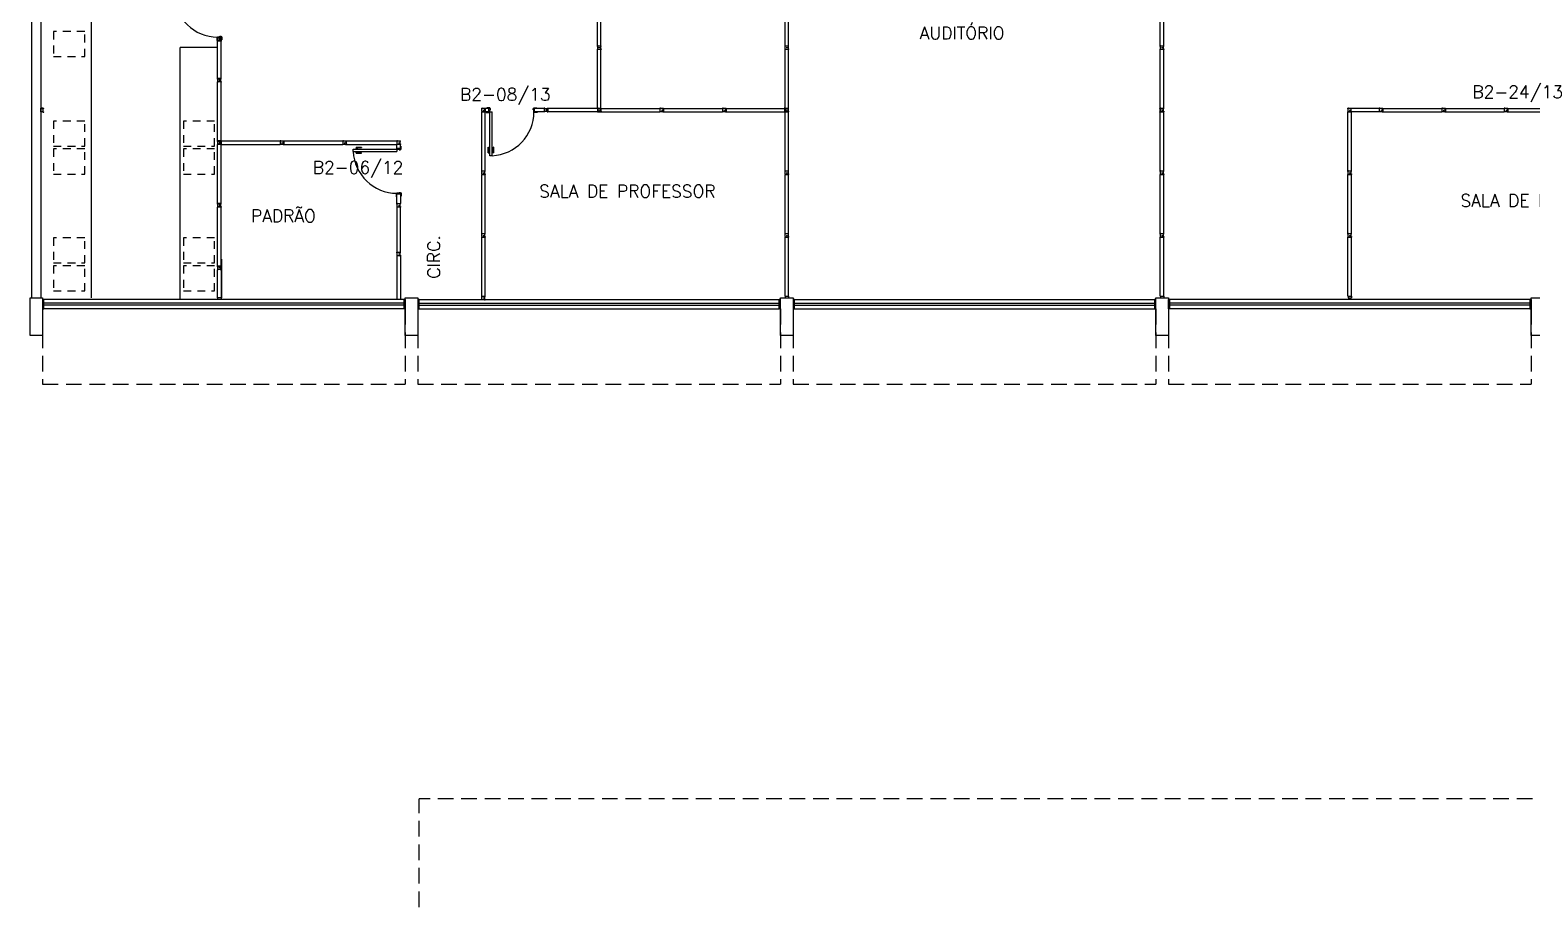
# Model space of a CAD drawing. Header units: millimetres. Extents: x 2090 to 2270, y 1357 to 1514.
# Drawn here: x 2092.78 to 2116.79, y 1415.88 to 1429.79 of the extents above; entities that cross this region are included whole.
import ezdxf

# ---------------------------------------------------------------- set-up
doc = ezdxf.new("R2010")
doc.units = ezdxf.units.MM
doc.linetypes.add('HIDDEN', pattern=[0.375, 0.25, -0.125])
for name, color, linetype in [('ALV', 2, 'Continuous'), ('DIV', 2, 'Continuous'), ('DIV-VIDRO', 2, 'Continuous'), ('DIV2', 2, 'Continuous'), ('ENDEREÇO', 2, 'Continuous'), ('ESTR', 3, 'Continuous'), ('JANELA', 1, 'Continuous'), ('MACANETA', 2, 'Continuous'), ('MÓVEIS', 2, 'Continuous'), ('PORTA', 2, 'Continuous'), ('PROJ', 1, 'HIDDEN'), ('TEXTO', 2, 'Continuous'), ('Z-MZ', 1, 'Continuous')]:
    doc.layers.add(name, color=color, linetype=linetype)
doc.styles.add('UNB1-100', font='simplex.shx', dxfattribs={"height": 0.2})

# ---------------------------------------------------------------- blocks, each defined once
blk = doc.blocks.new('MTT')
for p, q in [((-0.029, 0.018), (-0.029, 0.029)), ((-0.019, 0.029), (-0.029, 0.029)), ((-0.024, 0.018), (-0.029, 0.018)), ((-0.024, 0.018), (-0.024, -0.019)), ((-0.019, 0.024), (-0.019, 0.029)), ((-0.019, 0.024), (0.018, 0.024)), ((-0.005, 0), (0.005, 0)), ((0, -0.005), (0, 0.005)), ((0.018, 0.024), (0.018, 0.029)), ((0.018, 0.029), (0.029, 0.029)), ((0.024, 0.018), (0.029, 0.018)), ((0.024, 0.018), (0.024, -0.019)), ((0.029, 0.018), (0.029, 0.029)), ((-0.029, -0.019), (-0.024, -0.019)), ((-0.029, -0.019), (-0.029, -0.029)), ((-0.019, -0.029), (-0.029, -0.029)), ((0.018, -0.024), (-0.019, -0.024)), ((-0.019, -0.024), (-0.019, -0.029)), ((0.018, -0.024), (0.018, -0.029)), ((0.018, -0.029), (0.029, -0.029)), ((0.029, -0.019), (0.024, -0.019)), ((0.029, -0.019), (0.029, -0.029))]:
    blk.add_line(p, q)
blk = doc.blocks.new('DIV10')
for p, q in [((-0.0051, 0), (0.0051, 0)), ((0, -0.0051), (0, 0.0051)), ((0.0285, 0.0285), (0.9715, 0.0285)), ((0.0285, -0.0285), (0.0285, 0.0285)), ((0.9715, -0.0285), (0.9715, 0.0285)), ((0.9949, 0), (1.0051, 0)), ((1, -0.0051), (1, 0.0051)), ((0.0285, -0.0285), (0.9715, -0.0285))]:
    blk.add_line(p, q)
blk = doc.blocks.new('IMTT')
for p, q in [((-0.005, 0), (0.005, 0)), ((0.029, 0.029), (0, 0.029)), ((0, -0.028), (0, 0.029)), ((0.029, -0.028), (0, -0.028))]:
    blk.add_line(p, q)
blk = doc.blocks.new('DOOR70')
at = {"layer": 'MACANETA', "color": 1}
for p, q in [((-0.015, -0.565), (-0.01, -0.565)), ((-0.015, -0.655), (-0.015, -0.565)), ((-0.015, -0.655), (0.012, -0.655)), ((-0.01, -0.655), (-0.01, -0.565)), ((-0.01, -0.635), (0.012, -0.635)), ((0.012, -0.663), (0.012, -0.628)), ((0.012, -0.628), (0.015, -0.628)), ((0.012, -0.663), (0.015, -0.663)), ((0.053, -0.628), (0.05, -0.628)), ((0.053, -0.663), (0.05, -0.663)), ((0.053, -0.663), (0.053, -0.628)), ((0.075, -0.635), (0.053, -0.635)), ((0.08, -0.655), (0.053, -0.655)), ((0.08, -0.565), (0.075, -0.565)), ((0.075, -0.655), (0.075, -0.565)), ((0.08, -0.655), (0.08, -0.565))]:
    blk.add_line(p, q, dxfattribs=at)
at = {"layer": 'PORTA'}
for p, q in [((0.015, -0.7), (0.015, 0)), ((0.015, 0), (0.05, 0)), ((0.05, -0.7), (0.05, 0)), ((0.05, -0.7), (0.015, -0.7))]:
    blk.add_line(p, q, dxfattribs=at)
at = {"layer": 'PORTA', "color": 1}
blk.add_arc((0.02, 0), 0.7, 272.4563, 0, dxfattribs=at)

msp = doc.modelspace()

# ---------------------------------------------------------------- linework, layer by layer
for p, q in [((2100.02276, 1428.50901), (2100.03296, 1428.50901)), ((2100.02786, 1428.51411), (2100.02786, 1428.50391))]:
    msp.add_line(p, q)
at = {"layer": 'ALV'}
for p, q in [((2092.80311, 1432.80901), (2092.80311, 1425.50901)), ((2092.95311, 1432.80901), (2092.95311, 1425.50901)), ((2092.97821, 1425.48401), (2092.97821, 1425.33401)), ((2098.77821, 1425.48401), (2098.77821, 1425.33401)), ((2098.97751, 1425.48401), (2098.97751, 1425.33401)), ((2110.77821, 1425.33401), (2110.77821, 1425.48401)), ((2110.97821, 1425.33401), (2110.97821, 1425.48401)), ((2116.77821, 1425.48401), (2116.77821, 1425.33401)), ((2110.77821, 1425.33401), (2110.77821, 1425.33401))]:
    msp.add_line(p, q, dxfattribs=at)
at = {"layer": 'DIV'}
for p, q in [((2095.76751, 1429.67151), (2095.77751, 1429.67151)), ((2095.76751, 1429.62151), (2095.76751, 1429.67151)), ((2095.77751, 1429.62151), (2095.76751, 1429.62151)), ((2095.77751, 1429.68151), (2095.81251, 1429.68151)), ((2095.77751, 1429.67151), (2095.77751, 1429.68151)), ((2095.77751, 1429.66651), (2095.77751, 1429.67151)), ((2095.77751, 1429.66651), (2095.83451, 1429.66651)), ((2095.83451, 1429.66651), (2095.77751, 1429.66651)), ((2095.77751, 1429.51251), (2095.77751, 1429.66651)), ((2095.77751, 1429.66651), (2095.83451, 1429.66651)), ((2095.83451, 1429.60951), (2095.77751, 1429.60951)), ((2095.77751, 1429.01251), (2095.77751, 1429.60951)), ((2095.81111, 1429.63801), (2095.80091, 1429.63801)), ((2095.80091, 1429.63801), (2095.81111, 1429.63801)), ((2095.81111, 1429.63801), (2095.80091, 1429.63801)), ((2095.80601, 1429.63291), (2095.80601, 1429.64311)), ((2095.80601, 1429.63291), (2095.80601, 1429.64311)), ((2095.80601, 1429.63291), (2095.80601, 1429.64311)), ((2095.81251, 1429.69151), (2095.83451, 1429.69151)), ((2095.81251, 1429.68151), (2095.81251, 1429.69151)), ((2095.83451, 1429.69151), (2095.83451, 1429.68151)), ((2095.83451, 1429.66651), (2095.83451, 1429.68151)), ((2095.83451, 1429.68151), (2095.84451, 1429.68151)), ((2095.83451, 1429.51251), (2095.83451, 1429.66651)), ((2095.84451, 1429.63151), (2095.83451, 1429.63151)), ((2095.83451, 1429.01251), (2095.83451, 1429.60951)), ((2095.84451, 1429.68151), (2095.84451, 1429.63151)), ((2095.83451, 1429.01251), (2095.77751, 1429.01251)), ((2095.81111, 1428.98401), (2095.80091, 1428.98401)), ((2095.80601, 1428.97891), (2095.80601, 1428.98911)), ((2100.05636, 1428.53751), (2100.05636, 1428.48051)), ((2100.07036, 1428.48051), (2100.07036, 1428.47051)), ((2101.03296, 1428.50901), (2101.02276, 1428.50901)), ((2101.02786, 1428.51411), (2101.02786, 1428.50391)), ((2101.84936, 1428.53751), (2101.05636, 1428.53751)), ((2101.05636, 1428.53751), (2101.05636, 1428.48051)), ((2101.84936, 1428.48051), (2101.05636, 1428.48051)), ((2104.84936, 1428.53951), (2104.83498, 1428.53951)), ((2104.83498, 1428.53951), (2104.83498, 1428.53751)), ((2104.83498, 1428.48051), (2104.83498, 1428.47851)), ((2104.84936, 1428.47851), (2104.83498, 1428.47851)), ((2104.84736, 1428.48051), (2104.84736, 1428.53751)), ((2104.84936, 1428.52751), (2104.84936, 1428.53951)), ((2104.85436, 1428.52751), (2104.84936, 1428.52751)), ((2104.84936, 1428.49251), (2104.84936, 1428.52551)), ((2104.85436, 1428.52551), (2104.84936, 1428.52551)), ((2104.85436, 1428.49251), (2104.84936, 1428.49251)), ((2104.84936, 1428.47851), (2104.84936, 1428.49051)), ((2104.85436, 1428.49051), (2104.84936, 1428.49051)), ((2104.85436, 1428.52751), (2104.85436, 1428.52551)), ((2104.85436, 1428.49251), (2104.85436, 1428.49051)), ((2104.87276, 1428.50901), (2104.88296, 1428.50901)), ((2104.87786, 1428.50391), (2104.87786, 1428.51411)), ((2097.80091, 1427.98835), (2097.81111, 1427.98835)), ((2097.80601, 1427.99345), (2097.80601, 1427.98325)), ((2097.83451, 1428.01685), (2097.83451, 1427.95985)), ((2097.83451, 1428.01685), (2098.64486, 1428.01685)), ((2097.83451, 1427.95985), (2098.64486, 1427.95985)), ((2098.63486, 1427.94585), (2098.63486, 1427.89585)), ((2098.63486, 1427.94585), (2098.63486, 1427.89585)), ((2098.63486, 1427.89585), (2098.64486, 1427.89585)), ((2098.63486, 1427.89585), (2098.64486, 1427.89585)), ((2098.64486, 1428.01685), (2098.64486, 1427.95985)), ((2098.64486, 1427.90085), (2098.64486, 1427.95985)), ((2098.64486, 1427.90085), (2098.64486, 1427.95985)), ((2098.64486, 1427.90085), (2098.70186, 1427.90085)), ((2098.64486, 1427.90085), (2098.64486, 1427.89585)), ((2098.64486, 1427.90085), (2098.70186, 1427.90085)), ((2098.64486, 1427.90085), (2098.64486, 1427.89585)), ((2098.64486, 1427.89585), (2098.64486, 1427.88585)), ((2098.64486, 1427.88585), (2098.67986, 1427.88585)), ((2098.66826, 1427.98835), (2098.67846, 1427.98835)), ((2098.67336, 1427.99345), (2098.67336, 1427.98325)), ((2098.67986, 1427.88585), (2098.67986, 1427.87585)), ((2098.67986, 1427.87585), (2098.70186, 1427.87585)), ((2098.70186, 1427.90085), (2098.70186, 1427.95985)), ((2098.70186, 1427.90085), (2098.70186, 1427.95985)), ((2098.70186, 1427.90085), (2098.70186, 1427.88585)), ((2098.70186, 1427.87585), (2098.70186, 1427.88585)), ((2098.70186, 1427.88585), (2098.71186, 1427.88585)), ((2098.71186, 1427.88585), (2098.71186, 1427.93585)), ((2098.63486, 1427.12585), (2098.63486, 1427.17585)), ((2098.63486, 1427.17585), (2098.64486, 1427.17585)), ((2098.64486, 1427.17585), (2098.64486, 1427.18585)), ((2098.64486, 1427.18585), (2098.67986, 1427.18585)), ((2098.64486, 1427.17085), (2098.64486, 1427.17585)), ((2098.64486, 1427.17085), (2098.70186, 1427.17085)), ((2098.64486, 1427.01685), (2098.64486, 1427.17085)), ((2098.67986, 1427.18585), (2098.67986, 1427.19585)), ((2098.67986, 1427.19585), (2098.70186, 1427.19585)), ((2098.70186, 1427.19585), (2098.70186, 1427.18585)), ((2098.70186, 1427.18585), (2098.71186, 1427.18585)), ((2098.70186, 1427.17085), (2098.70186, 1427.18585)), ((2098.70186, 1427.17085), (2098.70186, 1427.01685)), ((2098.71186, 1427.18585), (2098.71186, 1427.13585))]:
    msp.add_line(p, q, dxfattribs=at)
at = {"layer": 'DIV-VIDRO'}
for p, q in [((2099.99936, 1428.48051), (2100.05636, 1428.48051)), ((2100.02276, 1428.50901), (2100.03296, 1428.50901)), ((2100.02786, 1428.50391), (2100.02786, 1428.51411)), ((2100.11536, 1428.53751), (2100.05636, 1428.53751)), ((2100.11536, 1428.48051), (2100.05636, 1428.48051)), ((2100.07036, 1428.47051), (2100.12036, 1428.47051)), ((2100.08036, 1428.54751), (2100.08036, 1428.53751)), ((2100.13036, 1428.54751), (2100.08036, 1428.54751)), ((2100.11536, 1428.53751), (2100.13036, 1428.53751)), ((2100.11536, 1428.48051), (2100.11536, 1428.53751)), ((2100.11536, 1428.48051), (2100.12036, 1428.48051)), ((2100.12036, 1428.48051), (2100.13036, 1428.48051)), ((2100.12036, 1428.47051), (2100.12036, 1428.48051)), ((2100.13036, 1428.53751), (2100.13036, 1428.54751)), ((2100.14036, 1428.53751), (2100.13036, 1428.53751)), ((2100.13036, 1428.51551), (2100.14036, 1428.51551)), ((2100.13036, 1428.48051), (2100.13036, 1428.51551)), ((2100.13036, 1427.78051), (2100.13036, 1428.48051)), ((2100.13036, 1428.48051), (2100.16536, 1428.48051)), ((2100.14036, 1428.51551), (2100.14036, 1428.53751)), ((2100.16536, 1427.78051), (2100.16536, 1428.48051)), ((2100.82036, 1428.53751), (2100.83036, 1428.53751)), ((2100.82036, 1428.51551), (2100.82036, 1428.53751)), ((2100.83036, 1428.51551), (2100.82036, 1428.51551)), ((2100.83036, 1428.54751), (2100.88036, 1428.54751)), ((2100.83036, 1428.53751), (2100.83036, 1428.54751)), ((2100.84536, 1428.53751), (2100.83036, 1428.53751)), ((2100.83036, 1428.48051), (2100.83036, 1428.51551)), ((2100.84036, 1428.48051), (2100.83036, 1428.48051)), ((2100.84536, 1428.48051), (2100.84036, 1428.48051)), ((2100.84036, 1428.47051), (2100.84036, 1428.48051)), ((2100.89036, 1428.47051), (2100.84036, 1428.47051)), ((2100.99936, 1428.53751), (2100.84536, 1428.53751)), ((2100.84536, 1428.48051), (2100.84536, 1428.53751)), ((2100.99936, 1428.48051), (2100.84536, 1428.48051)), ((2100.88036, 1428.54751), (2100.88036, 1428.53751)), ((2101.84936, 1428.48051), (2101.90636, 1428.48051)), ((2101.87276, 1428.50901), (2101.88296, 1428.50901)), ((2101.87786, 1428.50391), (2101.87786, 1428.51411)), ((2099.99936, 1427.53751), (2100.05636, 1427.53751)), ((2100.02276, 1427.50901), (2100.03296, 1427.50901)), ((2100.02786, 1427.50391), (2100.02786, 1427.51411)), ((2098.64486, 1426.95985), (2098.64486, 1426.24101)), ((2098.70186, 1426.24101), (2098.70186, 1426.95985)), ((2098.64486, 1426.18401), (2098.64486, 1425.48401)), ((2098.70186, 1426.18401), (2098.70186, 1425.48401))]:
    msp.add_line(p, q, dxfattribs=at)
msp.add_lwpolyline([(2095.83451, 1425.95985), (2095.83451, 1425.51251), (2095.77751, 1425.51251), (2095.77751, 1425.95985)], dxfattribs=at)
at = {"layer": 'DIV2', "color": 1}
for p, q in [((2092.95821, 1428.50901), (2092.94801, 1428.50901)), ((2092.95311, 1428.51411), (2092.95311, 1428.50391)), ((2092.97661, 1428.52751), (2092.98161, 1428.52751)), ((2092.97661, 1428.52551), (2092.97661, 1428.52751)), ((2092.97661, 1428.52551), (2092.98161, 1428.52551)), ((2092.97661, 1428.49251), (2092.98161, 1428.49251)), ((2092.97661, 1428.49051), (2092.97661, 1428.49251)), ((2092.97661, 1428.49051), (2092.98161, 1428.49051)), ((2092.98161, 1428.53951), (2092.99599, 1428.53951)), ((2092.98161, 1428.53951), (2092.98161, 1428.52751)), ((2092.98161, 1428.52551), (2092.98161, 1428.49251)), ((2092.98161, 1428.49051), (2092.98161, 1428.47851)), ((2092.98161, 1428.47851), (2092.99599, 1428.47851)), ((2092.98361, 1428.53751), (2092.98361, 1428.48051)), ((2092.99599, 1428.53751), (2092.99599, 1428.53951)), ((2092.99599, 1428.47851), (2092.99599, 1428.48051)), ((2110.83498, 1428.53951), (2110.83498, 1428.53751)), ((2110.84936, 1428.53951), (2110.83498, 1428.53951)), ((2110.83498, 1428.48051), (2110.83498, 1428.47851)), ((2110.84936, 1428.47851), (2110.83498, 1428.47851)), ((2110.84736, 1428.48051), (2110.84736, 1428.53751)), ((2110.84936, 1428.52751), (2110.84936, 1428.53951)), ((2110.85436, 1428.52751), (2110.84936, 1428.52751)), ((2110.85436, 1428.52551), (2110.84936, 1428.52551)), ((2110.84936, 1428.49251), (2110.84936, 1428.52551)), ((2110.85436, 1428.49251), (2110.84936, 1428.49251)), ((2110.85436, 1428.49051), (2110.84936, 1428.49051)), ((2110.84936, 1428.47851), (2110.84936, 1428.49051)), ((2110.85436, 1428.52751), (2110.85436, 1428.52551)), ((2110.85436, 1428.49251), (2110.85436, 1428.49051)), ((2110.87276, 1428.50901), (2110.88296, 1428.50901)), ((2110.87786, 1428.50391), (2110.87786, 1428.51411))]:
    msp.add_line(p, q, dxfattribs=at)
at = {"layer": 'DIV2'}
for p, q in [((2113.87311, 1428.50901), (2113.88331, 1428.50901)), ((2113.87821, 1428.50391), (2113.87821, 1428.51411)), ((2114.34936, 1428.53751), (2113.90671, 1428.53751)), ((2114.34936, 1428.48051), (2113.90671, 1428.48051))]:
    msp.add_line(p, q, dxfattribs=at)
at = {"layer": 'ESTR'}
for points in [[(2092.97786, 1425.50901), (2092.97786, 1424.90901), (2092.77786, 1424.90901), (2092.77786, 1425.50901)], [(2098.97786, 1425.50901), (2098.97786, 1424.90901), (2098.77786, 1424.90901), (2098.77786, 1425.50901)], [(2104.97786, 1425.50901), (2104.97786, 1424.90901), (2104.77786, 1424.90901), (2104.77786, 1425.50901)], [(2110.97786, 1425.50901), (2110.97786, 1424.90901), (2110.77786, 1424.90901), (2110.77786, 1425.50901)], [(2116.97786, 1425.50901), (2116.97786, 1424.90901), (2116.77786, 1424.90901), (2116.77786, 1425.50901)]]:
    msp.add_lwpolyline(points, close=True, dxfattribs=at)
at = {"layer": 'JANELA', "color": 3}
for p, q in [((2092.99821, 1425.48401), (2092.97821, 1425.48401)), ((2092.97821, 1425.48401), (2092.99821, 1425.48401)), ((2092.97821, 1425.48401), (2092.99821, 1425.48401)), ((2092.99821, 1425.33401), (2092.99821, 1425.48401)), ((2098.75821, 1425.48401), (2098.77821, 1425.48401)), ((2098.75821, 1425.33401), (2098.75821, 1425.48401)), ((2098.77821, 1425.48401), (2098.75821, 1425.48401)), ((2098.99751, 1425.48401), (2098.97751, 1425.48401)), ((2098.97821, 1425.48401), (2098.99821, 1425.48401)), ((2098.97821, 1425.48401), (2098.99821, 1425.48401)), ((2098.99751, 1425.33401), (2098.99751, 1425.48401)), ((2104.77715, 1425.48401), (2104.75715, 1425.48401)), ((2104.75786, 1425.48401), (2104.77786, 1425.48401)), ((2104.75786, 1425.33401), (2104.75786, 1425.48401)), ((2104.99786, 1425.48401), (2104.97786, 1425.48401)), ((2104.97928, 1425.48401), (2104.99928, 1425.48401)), ((2104.97928, 1425.48401), (2104.99928, 1425.48401)), ((2104.99786, 1425.33401), (2104.99786, 1425.48401)), ((2110.75821, 1425.48401), (2110.75821, 1425.33401)), ((2110.77821, 1425.48401), (2110.75821, 1425.48401)), ((2110.97821, 1425.48401), (2110.99821, 1425.48401)), ((2110.97821, 1425.48401), (2110.99821, 1425.48401)), ((2110.99821, 1425.48401), (2110.99821, 1425.33401)), ((2116.77821, 1425.48401), (2116.75821, 1425.48401)), ((2116.75821, 1425.48401), (2116.75821, 1425.33401)), ((2092.97821, 1425.33401), (2092.99821, 1425.33401)), ((2098.77821, 1425.33401), (2098.75821, 1425.33401)), ((2098.97751, 1425.33401), (2098.99751, 1425.33401)), ((2104.77786, 1425.33401), (2104.75786, 1425.33401)), ((2104.97786, 1425.33401), (2104.99786, 1425.33401)), ((2110.75821, 1425.33401), (2110.77821, 1425.33401)), ((2110.99821, 1425.33401), (2110.97821, 1425.33401)), ((2116.75821, 1425.33401), (2116.77821, 1425.33401))]:
    msp.add_line(p, q, dxfattribs=at)
at = {"layer": 'JANELA'}
for p, q in [((2098.75821, 1425.48401), (2092.99821, 1425.48401)), ((2098.99821, 1425.48401), (2104.75715, 1425.48401)), ((2104.99928, 1425.48401), (2110.75821, 1425.48401)), ((2116.75821, 1425.48401), (2110.99821, 1425.48401)), ((2098.75821, 1425.42401), (2092.99821, 1425.42401)), ((2098.75821, 1425.39401), (2092.99821, 1425.39401)), ((2098.75821, 1425.33401), (2092.99821, 1425.33401)), ((2098.99821, 1425.42401), (2104.75715, 1425.42401)), ((2098.99821, 1425.39401), (2104.75715, 1425.39401)), ((2098.99821, 1425.33401), (2104.75715, 1425.33401)), ((2104.99928, 1425.42401), (2110.75821, 1425.42401)), ((2104.99928, 1425.39401), (2110.75821, 1425.39401)), ((2104.99928, 1425.33401), (2110.75821, 1425.33401)), ((2116.75821, 1425.42401), (2110.99821, 1425.42401)), ((2116.75821, 1425.39401), (2110.99821, 1425.39401)), ((2116.75821, 1425.33401), (2110.99821, 1425.33401))]:
    msp.add_line(p, q, dxfattribs=at)
at = {"layer": 'MACANETA'}
for p, q in [((2100.10036, 1427.91551), (2100.10536, 1427.91551)), ((2100.10036, 1427.82551), (2100.10036, 1427.91551)), ((2100.10536, 1427.82551), (2100.10536, 1427.91551)), ((2100.10536, 1427.84551), (2100.12736, 1427.84551)), ((2100.12736, 1427.81801), (2100.12736, 1427.85301)), ((2100.12736, 1427.85301), (2100.13036, 1427.85301)), ((2100.16836, 1427.85301), (2100.16536, 1427.85301)), ((2100.16836, 1427.81801), (2100.16836, 1427.85301)), ((2100.19036, 1427.84551), (2100.16836, 1427.84551)), ((2100.19536, 1427.91551), (2100.19036, 1427.91551)), ((2100.19036, 1427.82551), (2100.19036, 1427.91551)), ((2100.19536, 1427.82551), (2100.19536, 1427.91551)), ((2100.10036, 1427.82551), (2100.12736, 1427.82551)), ((2100.12736, 1427.81801), (2100.13036, 1427.81801)), ((2100.16836, 1427.81801), (2100.16536, 1427.81801)), ((2100.19536, 1427.82551), (2100.16836, 1427.82551))]:
    msp.add_line(p, q, dxfattribs=at)
at = {"layer": 'MÓVEIS', "color": 1}
for p, q in [((2093.75311, 1430.37701), (2093.75311, 1425.50901)), ((2095.17751, 1425.48401), (2095.17751, 1429.50901)), ((2095.78251, 1429.50901), (2095.17751, 1429.50901))]:
    msp.add_line(p, q, dxfattribs=at)
at = {"layer": 'MÓVEIS', "color": 1, "linetype": 'HIDDEN', "ltscale": 0.5}
for points in [[(2093.15311, 1429.36504), (2093.65311, 1429.36504), (2093.65311, 1429.76504), (2093.15311, 1429.76504)], [(2093.15311, 1427.93508), (2093.65311, 1427.93508), (2093.65311, 1428.33508), (2093.15311, 1428.33508)], [(2095.22913, 1427.93508), (2095.72913, 1427.93508), (2095.72913, 1428.33508), (2095.22913, 1428.33508)], [(2093.15311, 1427.48862), (2093.65311, 1427.48862), (2093.65311, 1427.88862), (2093.15311, 1427.88862)], [(2095.22913, 1427.48862), (2095.72913, 1427.48862), (2095.72913, 1427.88862), (2095.22913, 1427.88862)], [(2093.15311, 1426.06833), (2093.65311, 1426.06833), (2093.65311, 1426.46833), (2093.15311, 1426.46833)], [(2095.22913, 1426.06833), (2095.72913, 1426.06833), (2095.72913, 1426.46833), (2095.22913, 1426.46833)], [(2093.15311, 1425.62187), (2093.65311, 1425.62187), (2093.65311, 1426.02187), (2093.15311, 1426.02187)], [(2095.22913, 1425.62187), (2095.72913, 1425.62187), (2095.72913, 1426.02187), (2095.22913, 1426.02187)]]:
    msp.add_lwpolyline(points, close=True, dxfattribs=at)
at = {"layer": 'PORTA'}
msp.add_line((2100.16536, 1427.78051), (2100.13036, 1427.78051), dxfattribs=at)
at = {"layer": 'PORTA', "color": 1}
for centre, start, end in [((2095.77751, 1430.37651), 182.456295, 270), ((2100.13536, 1428.48051), 272.456295, 0)]:
    msp.add_arc(centre, 0.70001, start, end, dxfattribs=at)
at = {"layer": 'PROJ'}
for p, q in [((2092.97821, 1425.33401), (2092.97821, 1424.13401)), ((2098.77821, 1425.33401), (2098.77821, 1424.13401)), ((2098.97821, 1425.33401), (2098.97821, 1424.13401)), ((2104.77715, 1425.33401), (2104.77821, 1424.13401)), ((2104.97928, 1425.33401), (2104.97821, 1424.13401)), ((2110.77821, 1425.33401), (2110.77821, 1424.13401)), ((2110.97821, 1425.33401), (2110.97821, 1424.13401)), ((2116.77821, 1425.33401), (2116.77821, 1424.13401)), ((2092.97821, 1424.13401), (2098.77821, 1424.13401)), ((2098.97821, 1424.13401), (2104.77821, 1424.13401)), ((2104.97821, 1424.13401), (2110.77821, 1424.13401)), ((2110.97821, 1424.13401), (2116.77821, 1424.13401)), ((2098.99835, 1414.27901), (2098.99835, 1417.50901)), ((2129.17311, 1417.50901), (2098.99835, 1417.50901))]:
    msp.add_line(p, q, dxfattribs=at)
at = {"layer": 'Z-MZ'}
msp.add_line((2095.83796, 1426.12916), (2095.83796, 1425.50901), dxfattribs=at)

# ---------------------------------------------------------------- block references
at = {"layer": 'DIV', "xscale": -1}
for name, p, rotation in [('DIV10', (2104.87786, 1429.50901), 270), ('MTT', (2104.87786, 1429.50901), 180), ('DIV10', (2104.87786, 1428.50901), 270), ('DIV10', (2100.02786, 1427.50901), 270.0000000000016), ('DIV10', (2101.87786, 1428.50901), 180), ('MTT', (2102.87786, 1428.50901), 180), ('DIV10', (2102.87786, 1428.50901), 180), ('MTT', (2103.87786, 1428.50901), 180), ('DIV10', (2103.87786, 1428.50901), 180), ('MTT', (2104.87786, 1428.50901), 180), ('DIV10', (2104.87786, 1427.50901), 270), ('DIV10', (2095.80601, 1427.98835), 180), ('MTT', (2096.80601, 1427.98835), 180), ('DIV10', (2096.80601, 1427.98835), 180), ('MTT', (2097.80601, 1427.98835), 180), ('MTT', (2098.67336, 1427.98835), 180), ('MTT', (2104.87786, 1427.50901), 180), ('DIV10', (2104.87786, 1426.50901), 270), ('MTT', (2098.67336, 1426.98835), 180), ('MTT', (2104.87786, 1426.50901), 180), ('DIV10', (2104.87786, 1425.50901), 270), ('MTT', (2098.67336, 1426.21251), 180), ('IMTT', (2104.87786, 1425.50901), 270)]:
    msp.add_blockref(name, p, dxfattribs=dict(at, rotation=rotation))
at = {"layer": 'DIV'}
for name, p, rotation in [('MTT', (2095.80601, 1429.63801), 180), ('MTT', (2095.80601, 1428.98401), 180), ('MTT', (2101.02786, 1428.50901), 180), ('DOOR70', (2098.64486, 1427.90085), 269.9999999999413)]:
    msp.add_blockref(name, p, dxfattribs=dict(at, rotation=rotation))
at = {"layer": 'DIV-VIDRO', "xscale": -1}
for name, p, rotation in [('DIV10', (2101.87786, 1429.50901), 270), ('MTT', (2101.87786, 1429.50901), 180), ('DIV10', (2101.87786, 1428.50901), 270), ('MTT', (2100.02786, 1428.50901), 180), ('MTT', (2101.87786, 1428.50901), 180), ('MTT', (2100.02786, 1427.50901), 180), ('DIV10', (2100.02786, 1426.50901), 270), ('MTT', (2100.02786, 1426.50901), 180), ('DIV10', (2100.02786, 1425.50901), 270), ('MTT', (2100.02786, 1425.50901), 180)]:
    msp.add_blockref(name, p, dxfattribs=dict(at, rotation=rotation))
at = {"layer": 'DIV-VIDRO'}
for name, p, rotation in [('DIV10', (2095.80601, 1427.98835), 90), ('MTT', (2095.80601, 1427.98835), 180), ('DIV10', (2095.80601, 1426.98835), 90), ('MTT', (2095.80601, 1426.98835), 180), ('DIV10', (2095.80601, 1425.98835), 90), ('MTT', (2095.80601, 1425.98835), 180), ('IMTT', (2095.80581, 1425.48401), 90)]:
    msp.add_blockref(name, p, dxfattribs=dict(at, rotation=rotation))
at = {"layer": 'DIV2', "color": 1, "xscale": -1}
for name, p, rotation in [('DIV10', (2110.87786, 1429.50901), 270), ('MTT', (2110.87786, 1429.50901), 180), ('DIV10', (2110.87786, 1428.50901), 270), ('MTT', (2110.87786, 1428.50901), 180), ('DIV10', (2110.87786, 1427.50901), 270), ('MTT', (2113.87821, 1428.50901), 180), ('DIV10', (2113.87821, 1427.50901), 270), ('MTT', (2114.37786, 1428.50901), 180), ('DIV10', (2114.37786, 1428.50901), 180), ('MTT', (2115.37786, 1428.50901), 180), ('DIV10', (2115.37786, 1428.50901), 180), ('MTT', (2116.37786, 1428.50901), 180), ('DIV10', (2116.37786, 1428.50901), 180), ('MTT', (2110.87786, 1427.50901), 180), ('DIV10', (2110.87786, 1426.50901), 270), ('MTT', (2113.87821, 1427.50901), 180), ('DIV10', (2113.87821, 1426.50901), 270), ('MTT', (2110.87786, 1426.50901), 180), ('DIV10', (2110.87786, 1425.50901), 270), ('MTT', (2113.87821, 1426.50901), 180), ('DIV10', (2113.87821, 1425.50901), 270), ('IMTT', (2104.87786, 1425.50901), 270), ('IMTT', (2110.87786, 1425.50901), 270), ('IMTT', (2113.87821, 1425.50901), 270)]:
    msp.add_blockref(name, p, dxfattribs=dict(at, rotation=rotation))
at = {"layer": 'DIV2', "color": 1}
msp.add_blockref('IMTT', (2092.95311, 1428.50901), dxfattribs=at)

# ---------------------------------------------------------------- texts
at = {"layer": 'ENDEREÇO', "style": 'UNB1-100'}
for s, p in [('B2-08/13', (2099.65233, 1428.66128)), ('B2-24/13', (2115.83835, 1428.70092)), ('B2-06/12', (2097.29905, 1427.49415))]:
    msp.add_text(s, height=0.2, dxfattribs=at).set_placement(p)
at = {"layer": 'TEXTO', "style": 'UNB1-100'}
for s, p in [('AUDITÓRIO', (2107.00338, 1429.64072)), ('SALA DE PROFESSOR', (2100.91861, 1427.11365)), ('SALA DE REUNIÕES', (2115.64743, 1426.96451)), ('PADRÃO', (2096.31043, 1426.71919))]:
    msp.add_text(s, height=0.2, dxfattribs=at).set_placement(p)
msp.add_text('CIRC.', height=0.2, rotation=90, dxfattribs=at).set_placement((2099.33234, 1425.81759))

doc.saveas('drawing.dxf')
